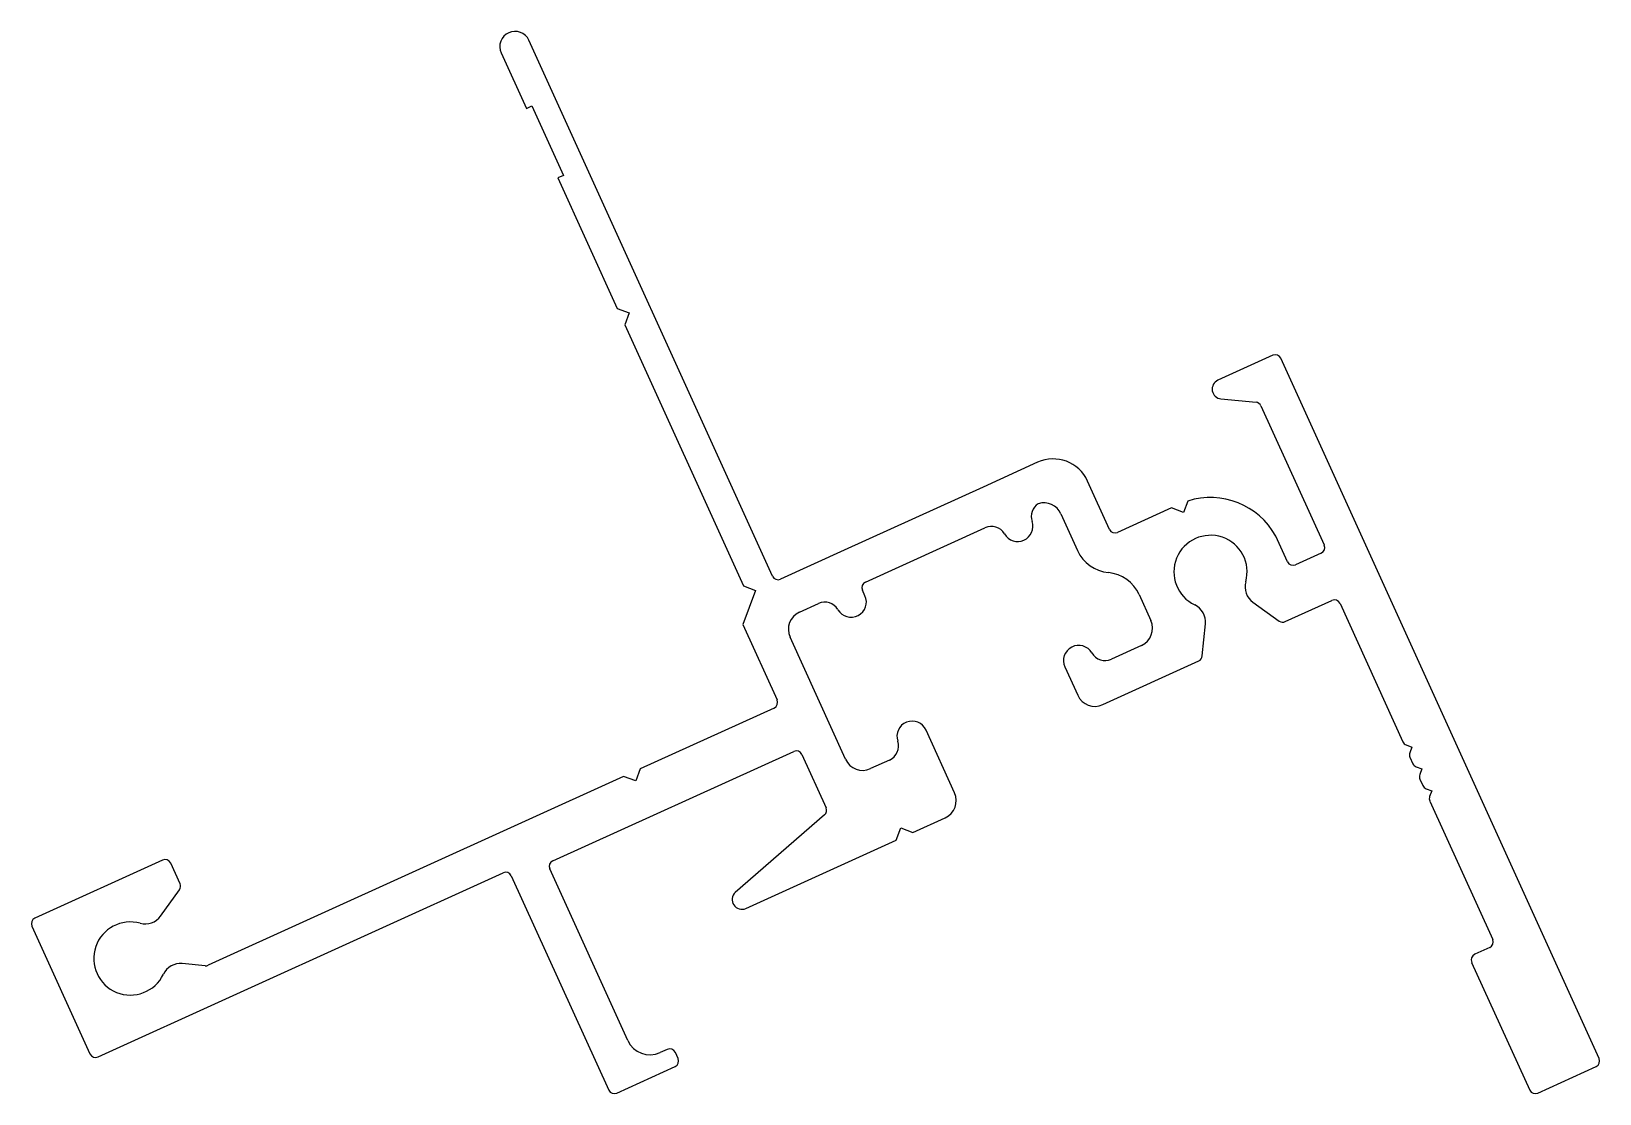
# Model space of a CAD drawing. Extents: x -33.7 to 31.6, y 4.8 to 49.
import ezdxf

# ---------------------------------------------------------------- set-up
doc = ezdxf.new("R2010")
doc.units = 0
doc.layers.get('0').update_dxf_attribs({"linetype": 'CONTINUOUS'})

msp = doc.modelspace()

# ---------------------------------------------------------------- linework, layer by layer
for p, q in [((-2.88, 26.343), (-13.022, 48.657)), ((-14.178, 48.131), (-13.127, 45.819)), ((-13.127, 45.819), (-12.896, 45.924)), ((-12.896, 45.924), (-11.582, 43.033)), ((-11.582, 43.033), (-11.814, 42.928)), ((-11.814, 42.928), (-9.344, 37.494)), ((-9.344, 37.494), (-8.839, 37.305)), ((-8.839, 37.305), (-9.028, 36.801)), ((-9.028, 36.801), (-4.088, 25.933)), ((17.967, 35.539), (15.678, 34.499)), ((31.557, 6.255), (18.303, 35.413)), ((15.807, 33.724), (17.266, 33.582)), ((17.473, 33.435), (20.107, 27.64)), ((8.163, 31.083), (5.9, 30.054)), ((5.9, 30.054), (0.116, 27.425)), ((11.163, 28.289), (10.248, 30.301)), ((14.425, 29.47), (14.246, 28.993)), ((9.14, 28.932), (9.834, 27.406)), ((13.742, 29.183), (11.499, 28.163)), ((14.246, 28.993), (13.742, 29.183)), ((0.999, 26.097), (5.976, 28.359)), ((18.573, 26.942), (18.087, 28.011)), ((0.116, 27.425), (-2.543, 26.216)), ((19.981, 27.303), (18.909, 26.816)), ((-3.584, 25.743), (-4.114, 24.331)), ((-4.088, 25.933), (-3.584, 25.743)), ((0.978, 25.529), (0.873, 25.76)), ((12.396, 25.575), (12.886, 24.497)), ((-1.753, 24.846), (-0.961, 25.206)), ((17.139, 25.255), (18.235, 24.472)), ((18.487, 24.448), (20.431, 25.331)), ((20.767, 25.205), (23.387, 19.443)), ((-4.114, 24.331), (-2.684, 21.186)), ((15.03, 23.017), (15.161, 24.358)), ((0.168, 18.716), (-2.144, 23.803)), ((12.495, 23.454), (11.241, 22.884)), ((9.302, 22.561), (9.838, 21.382)), ((10.881, 20.991), (14.883, 22.81)), ((-2.81, 20.85), (-8.383, 18.317)), ((4.709, 17.32), (3.521, 19.933)), ((-12.026, 14.485), (-1.99, 19.046)), ((23.526, 19.312), (23.76, 19.224)), ((23.76, 19.224), (23.673, 18.99)), ((-8.383, 18.317), (-8.572, 17.812)), ((-1.654, 18.92), (-0.643, 16.696)), ((2.003, 18.685), (1.211, 18.325)), ((23.679, 18.799), (23.8, 18.532)), ((23.94, 18.402), (24.174, 18.314)), ((24.174, 18.314), (24.086, 18.08)), ((-9.077, 18.001), (-26.378, 10.137)), ((-8.572, 17.812), (-9.077, 18.001)), ((24.093, 17.889), (24.214, 17.622)), ((24.354, 17.491), (24.588, 17.404)), ((24.588, 17.404), (24.5, 17.17)), ((-0.708, 16.399), (-4.426, 13.174)), ((24.507, 16.978), (27.126, 11.216)), ((2.283, 15.353), (2.472, 15.857)), ((2.472, 15.857), (2.977, 15.668)), ((2.977, 15.668), (4.318, 16.278)), ((-3.983, 12.504), (2.283, 15.353)), ((-28.279, 14.518), (-33.598, 12.101)), ((-27.554, 13.535), (-27.943, 14.392)), ((-30.97, 6.32), (-14.09, 13.993)), ((-13.754, 13.866), (-9.697, 4.941)), ((-8.904, 7.003), (-12.152, 14.148)), ((-28.361, 12.187), (-27.578, 13.282)), ((-33.724, 11.764), (-31.307, 6.446)), ((27, 10.879), (26.376, 10.596)), ((-26.507, 10.116), (-27.462, 10.209)), ((26.249, 10.259), (28.667, 4.941)), ((-7.258, 6.635), (-7.559, 6.499)), ((-9.36, 4.815), (-6.932, 5.918)), ((-6.806, 6.255), (-6.922, 6.509)), ((29.003, 4.815), (31.431, 5.918))]:
    msp.add_line(p, q)
for centre, radius, start, end in [((-13.6, 48.394), 0.635, 24.44395, 204.44395), ((18.072, 35.308), 0.254, 24.44395, 114.44395), ((15.846, 34.129), 0.406, 114.44395, 264.49188), ((17.242, 33.33), 0.254, 24.44395, 84.44397), ((8.815, 29.649), 1.575, 24.44395, 114.44395), ((15.371, 26.519), 3.099, 28.78873, 107.77232), ((8.54, 28.827), 0.635, 122.87502, 198.70478), ((8.424, 28.607), 0.787, 24.44395, 106.8739), ((6.239, 27.781), 0.635, 30.18313, 114.44395), ((7.337, 28.419), 0.635, 210.18313, 18.70478), ((11.394, 28.394), 0.254, 204.44395, 294.44395), ((15.371, 26.519), 1.524, 344.33993, 244.58434), ((19.876, 27.534), 0.254, 294.44395, 24.44395), ((11.268, 28.058), 1.575, 204.44395, 264.44395), ((18.804, 27.047), 0.254, 204.44395, 294.44395), ((-2.648, 26.448), 0.254, 204.44395, 294.44395), ((10.963, 24.923), 1.575, 24.44395, 84.44395), ((0.4, 25.266), 0.635, 210.28003, 24.44395), ((1.104, 25.865), 0.254, 114.44395, 204.44395), ((17.597, 25.896), 0.787, 164.40183, 234.444), ((-1.427, 24.129), 0.787, 114.44395, 204.44395), ((-0.698, 24.628), 0.635, 30.08624, 114.44395), ((14.377, 24.432), 0.787, 354.5707, 64.4158), ((20.536, 25.1), 0.254, 24.44395, 114.44395), ((12.169, 24.171), 0.787, 294.44395, 24.44395), ((18.382, 24.679), 0.254, 234.61929, 294.44395), ((9.88, 22.824), 0.635, 30.18313, 204.44395), ((10.978, 23.462), 0.635, 210.18313, 294.44395), ((14.777, 23.041), 0.254, 294.44395, 354.61929), ((-2.915, 21.081), 0.254, 294.44395, 24.44395), ((10.555, 21.707), 0.787, 204.44395, 294.44395), ((2.943, 19.67), 0.635, 24.44395, 198.60788), ((-1.885, 18.815), 0.254, 24.44395, 114.44395), ((1.74, 19.263), 0.635, 294.44395, 18.80167), ((23.614, 19.546), 0.25, 204.44395, 249.44395), ((23.907, 18.902), 0.25, 159.44395, 204.44395), ((0.885, 19.042), 0.787, 204.44395, 294.44395), ((24.028, 18.636), 0.25, 204.44395, 249.44395), ((24.32, 17.992), 0.25, 159.44395, 204.44395), ((3.992, 16.994), 0.787, 294.44395, 24.44395), ((24.442, 17.725), 0.25, 204.44395, 249.44395), ((24.734, 17.082), 0.25, 159.44395, 204.44395), ((-0.874, 16.591), 0.254, 311.05273, 24.44395), ((-28.174, 14.287), 0.254, 24.44395, 114.44395), ((-11.921, 14.253), 0.254, 114.44395, 204.44395), ((-13.985, 13.761), 0.254, 24.44395, 114.44395), ((-27.785, 13.43), 0.254, 324.44399, 24.44395), ((-4.151, 12.874), 0.406, 132.43624, 294.44395), ((-33.493, 11.869), 0.254, 114.44395, 204.44395), ((-29.625, 10.419), 1.524, 74.36099, 334.52692), ((-29.002, 12.645), 0.787, 254.36099, 324.44399), ((26.895, 11.111), 0.254, 294.44395, 24.44395), ((26.481, 10.364), 0.254, 114.44395, 204.44395), ((-27.538, 9.425), 0.787, 84.44393, 154.52692), ((-26.483, 10.369), 0.254, 264.44393, 294.44395), ((-7.979, 7.423), 1.016, 204.44395, 294.44395), ((-7.153, 6.404), 0.254, 24.44395, 114.44395), ((-31.075, 6.551), 0.254, 204.44395, 294.44395), ((-7.038, 6.15), 0.254, 294.44395, 24.44395), ((31.326, 6.15), 0.254, 294.44395, 24.44395), ((-9.466, 5.046), 0.254, 204.44395, 294.44395), ((28.898, 5.046), 0.254, 204.44395, 294.44395)]:
    msp.add_arc(centre, radius, start, end)

doc.saveas('drawing.dxf')
